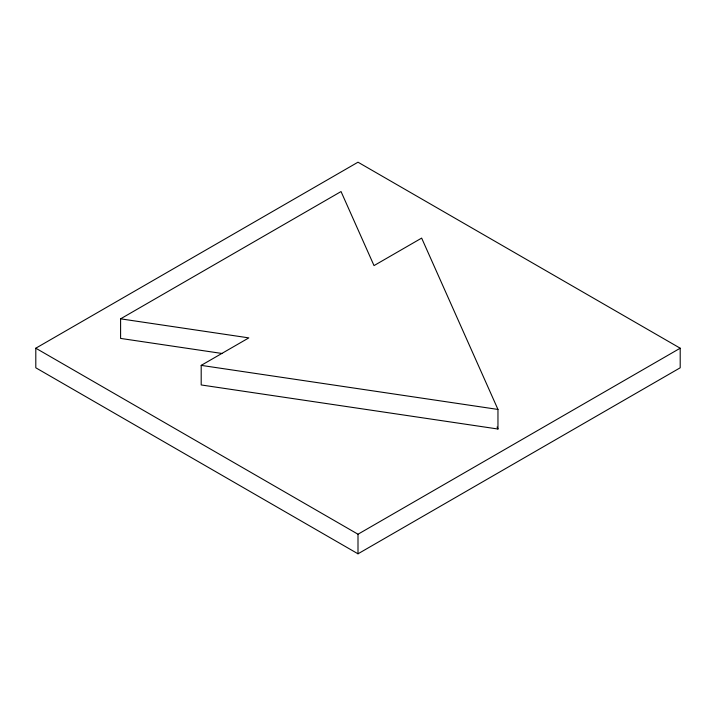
<?xml version="1.0" encoding="UTF-8"?>
<svg xmlns="http://www.w3.org/2000/svg" width="716" height="716" viewBox="0 0 716 716"><rect width="100%" height="100%" fill="white"/><g stroke="black" fill="none" stroke-linecap="round" stroke-linejoin="round"><path stroke-width="1.07" d="M35.8 348.209L358 162.192L680.2 348.209L680.2 367.791L358 553.808L35.8 367.791L35.8 348.209L358 534.226L680.2 348.209M120.592 318.835L341.04 191.557L374.02 265.6L421.652 238.097L497.96 409.436L497.96 429.018L201.196 384.957L201.196 365.375L248.837 337.88L120.592 318.835L120.592 338.417L222.3 353.516M201.196 365.375L497.96 409.436M497.056 426.978L497.96 429.018M358 534.226L358 553.808"/></g></svg>
